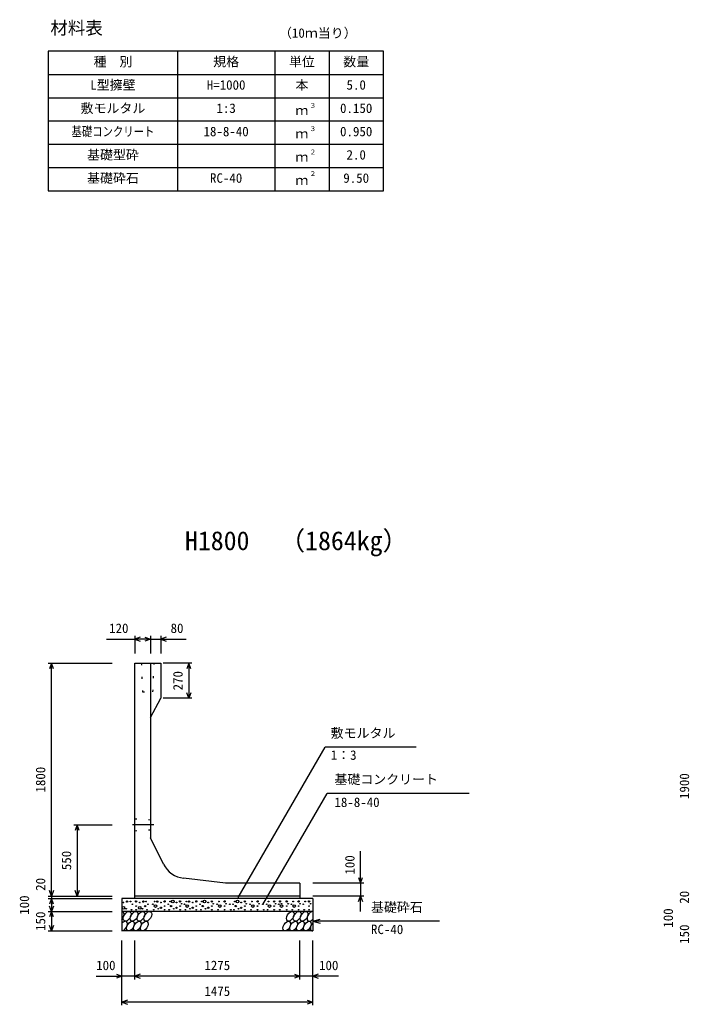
# Model space of a CAD drawing. Units: millimetres, scale not verified. Extents: x -50400 to 50400, y -17820 to 17820.
# Drawn here: x 16210 to 21384, y -26 to 7595 of the extents above; entities that cross this region are included whole.
import ezdxf
from ezdxf.enums import TextEntityAlignment as Align

# ---------------------------------------------------------------- set-up
doc = ezdxf.new("R2010")
doc.units = ezdxf.units.MM
doc.header["$LTSCALE"] = 60
doc.linetypes.add('DOTTED', pattern=[1.75, 0.25, -1.5])
doc.linetypes.add('LONG_DASHED_DOTTED', pattern=[15.25, 12, -1.5, 0.25, -1.5])
for name, color, linetype, lineweight in [('0-0_CENTER', 7, 'LONG_DASHED_DOTTED', 25), ('0-1_DIM', 7, 'Continuous', 25), ('0-3_HATCH', 6, 'Continuous', 25), ('0-4_HYO', 3, 'Continuous', 25), ('0-5_HYO2', 4, 'Continuous', 25), ('0-6_OUTLINE', 1, 'Continuous', 25), ('0-7_OUTLINE2', 4, 'DOTTED', 25), ('0-8_TXT', 7, 'Continuous', 25)]:
    doc.layers.add(name, color=color, linetype=linetype, lineweight=lineweight)
doc.styles.add('ＭＳ ゴシック', font='')
doc.styles.get('ＭＳ ゴシック').set_extended_font_data('MS Gothic')

msp = doc.modelspace()

# ---------------------------------------------------------------- linework, layer by layer
at = {"layer": '0-0_CENTER'}
msp.add_line((17246.28, 1369.23), (17080.25, 1369.23), dxfattribs=at)
at = {"layer": '0-1_DIM'}
for p, q in [((17099, 2831.12), (17099, 2694.23)), ((17219, 2831.12), (17219, 2694.23)), ((17299, 2831.12), (17299, 2694.23)), ((16879.14, 2806.12), (17099, 2806.12)), ((17219, 2806.12), (17099, 2806.12)), ((17219, 2806.12), (17299, 2806.12)), ((17299, 2806.12), (17494.96, 2806.12)), ((16429, 2619.23), (16924, 2619.23)), ((16454, 819.23), (16454, 2619.23)), ((17540.41, 2619.23), (17318.5, 2619.23)), ((17515.41, 2619.23), (17515.41, 2349.23)), ((17540.41, 2349.23), (17318.5, 2349.23)), ((17898.65, 807.91), (18569.92, 1970.58)), ((19272.33, 1970.58), (18569.92, 1970.58)), ((18088.13, 753.51), (18584.4, 1613.07)), ((19683.94, 1613.07), (18584.4, 1613.07)), ((16629, 1369.23), (16924, 1369.23)), ((16654, 1369.23), (16654, 819.23)), ((18844, 919.23), (18844, 1166.92)), ((18869, 919.23), (18474, 919.23)), ((18844, 919.23), (18844, 819.23)), ((16429, 819.23), (16924, 819.23)), ((16429, 799.23), (16924, 799.23)), ((16454, 819.23), (16454, 799.23)), ((16454, 799.23), (16454, 699.23)), ((18869, 819.23), (18474, 819.23)), ((18844, 699.23), (18844, 819.23)), ((16429, 699.23), (16924, 699.23)), ((16454, 699.23), (16454, 549.23)), ((18474, 624.23), (18531.96, 639.76)), ((19454.32, 624.23), (18474, 624.23)), ((18474, 624.23), (18531.96, 608.7)), ((16429, 549.23), (16924, 549.23)), ((16999, -25.77), (16999, 474.23)), ((17099, 174.23), (17099, 474.23)), ((18374, 174.23), (18374, 474.23)), ((18374, 174.23), (18374, 474.23)), ((18474, -25.77), (18474, 474.23)), ((16799.46, 199.23), (16999, 199.23)), ((17099, 199.23), (16999, 199.23)), ((18374, 199.23), (17099, 199.23)), ((18474, 199.23), (18374, 199.23)), ((18673.54, 199.23), (18474, 199.23)), ((18474, -0.77), (16999, -0.77))]:
    msp.add_line(p, q, dxfattribs=at)
for points in [[(17141.29, 2821.51), (17099, 2806.12), (17141.29, 2790.73)], [(17176.71, 2821.51), (17219, 2806.12), (17176.71, 2790.73)], [(17341.29, 2821.51), (17299, 2806.12), (17341.29, 2790.73)], [(16469.39, 2576.94), (16454, 2619.23), (16438.61, 2576.94)], [(17530.8, 2576.94), (17515.41, 2619.23), (17500.02, 2576.94)], [(17530.8, 2391.52), (17515.41, 2349.23), (17500.02, 2391.52)], [(16669.39, 1326.94), (16654, 1369.23), (16638.61, 1326.94)], [(18828.61, 961.52), (18844, 919.23), (18859.39, 961.52)], [(16469.39, 861.52), (16454, 819.23), (16438.61, 861.52)], [(16669.39, 861.52), (16654, 819.23), (16638.61, 861.52)], [(16469.39, 756.94), (16454, 799.23), (16438.61, 756.94)], [(18828.61, 776.94), (18844, 819.23), (18859.39, 776.94)], [(16469.39, 741.52), (16454, 699.23), (16438.61, 741.52)], [(16469.39, 656.94), (16454, 699.23), (16438.61, 656.94)], [(16469.39, 591.52), (16454, 549.23), (16438.61, 591.52)], [(16956.71, 214.62), (16999, 199.23), (16956.71, 183.84)], [(17141.29, 214.62), (17099, 199.23), (17141.29, 183.84)], [(18331.71, 214.62), (18374, 199.23), (18331.71, 183.84)], [(18516.29, 214.62), (18474, 199.23), (18516.29, 183.84)], [(17041.29, 14.62), (16999, -0.77), (17041.29, -16.16)], [(18431.71, 14.62), (18474, -0.77), (18431.71, -16.16)]]:
    msp.add_lwpolyline(points, dxfattribs=at)
at = {"layer": '0-3_HATCH'}
for centre, radius in [((17010.9, 769.41), 2.5), ((17038.94, 776.41), 5), ((17066.07, 776.41), 2.5), ((17108.97, 777.28), 5), ((17137.01, 769.41), 2.5), ((17165.04, 776.41), 5), ((17186.07, 776.41), 2.5), ((17251.93, 776.41), 2.5), ((17272.96, 776.41), 5), ((17300.99, 769.41), 2.5), ((17329.03, 777.28), 5), ((17371.93, 776.41), 2.5), ((17392.96, 776.41), 10), ((17420.99, 769.41), 2.5), ((17449.03, 777.28), 5), ((17460.37, 759.72), 2.5), ((17497.15, 776.41), 2.5), ((17518.18, 776.41), 5), ((17546.22, 769.41), 2.5), ((17574.26, 777.28), 5), ((17617.15, 776.41), 2.5), ((17638.18, 776.41), 10), ((17666.22, 769.41), 2.5), ((17694.26, 777.28), 5), ((17705.6, 759.72), 2.5), ((17749.08, 776.41), 2.5), ((17792.7, 777.28), 5), ((17804.04, 759.72), 2.5), ((17871.85, 776.41), 2.5), ((17892.88, 776.41), 10), ((17920.91, 769.41), 2.5), ((17948.95, 777.28), 5), ((17960.29, 759.72), 2.5), ((18003.77, 776.41), 2.5), ((18047.39, 777.28), 5), ((18058.73, 759.72), 2.5), ((18132.2, 776.41), 2.5), ((18175.82, 777.28), 5), ((18187.16, 759.72), 2.5), ((18220.92, 777.28), 5), ((18232.26, 759.72), 2.5), ((18272.8, 777.28), 5), ((18284.13, 759.72), 2.5), ((18323.1, 776.41), 2.5), ((18364.78, 777.28), 5), ((18376.12, 759.72), 2.5), ((18415.09, 776.41), 2.5), ((18445.84, 777.28), 5), ((18457.18, 759.72), 2.5), ((17010.9, 728.26), 10), ((17031.93, 721.26), 2.5), ((17073.08, 713.38), 2.5), ((17080.09, 755.4), 2.5), ((17108.97, 741.39), 2.5), ((17108.97, 713.38), 2.5), ((17137.01, 728.26), 10), ((17158.03, 721.26), 2.5), ((17179.06, 741.39), 5), ((17193.08, 713.38), 2.5), ((17200.09, 755.4), 2.5), ((17237.91, 755.4), 2.5), ((17244.92, 713.38), 2.5), ((17258.94, 741.39), 10), ((17279.97, 721.26), 2.5), ((17300.99, 728.26), 5), ((17329.03, 741.39), 2.5), ((17329.03, 713.38), 2.5), ((17357.91, 755.4), 2.5), ((17364.92, 713.38), 2.5), ((17378.94, 741.39), 5), ((17399.97, 721.26), 2.5), ((17420.99, 728.26), 5), ((17449.03, 741.39), 2.5), ((17449.03, 713.38), 2.5), ((17483.13, 755.4), 2.5), ((17490.14, 713.38), 2.5), ((17504.16, 741.39), 10), ((17525.19, 721.26), 2.5), ((17546.22, 728.26), 5), ((17574.26, 741.39), 2.5), ((17574.26, 713.38), 2.5), ((17603.13, 755.4), 2.5), ((17610.14, 713.38), 2.5), ((17624.16, 741.39), 5), ((17645.19, 721.26), 2.5), ((17666.22, 728.26), 5), ((17694.26, 741.39), 2.5), ((17694.26, 713.38), 2.5), ((17735.06, 755.4), 2.5), ((17742.07, 713.38), 2.5), ((17756.09, 741.39), 10), ((17792.7, 741.39), 2.5), ((17792.7, 713.38), 2.5), ((17833.5, 755.4), 2.5), ((17840.51, 713.38), 2.5), ((17857.83, 755.4), 2.5), ((17864.84, 713.38), 2.5), ((17878.86, 741.39), 5), ((17899.89, 721.26), 2.5), ((17920.91, 728.26), 5), ((17948.95, 741.39), 2.5), ((17948.95, 713.38), 2.5), ((17989.75, 755.4), 2.5), ((17996.76, 713.38), 2.5), ((18010.78, 741.39), 10), ((18047.39, 741.39), 2.5), ((18047.39, 713.38), 2.5), ((18088.19, 755.4), 2.5), ((18095.2, 713.38), 2.5), ((18118.18, 755.4), 2.5), ((18125.19, 713.38), 2.5), ((18139.21, 741.39), 10), ((18175.82, 741.39), 2.5), ((18175.82, 713.38), 2.5), ((18212.1, 755.4), 2.5), ((18219.11, 713.38), 2.5), ((18220.92, 713.38), 2.5), ((18233.13, 741.39), 10), ((18272.8, 741.39), 2.5), ((18272.8, 713.38), 2.5), ((18309.08, 755.4), 2.5), ((18316.09, 713.38), 2.5), ((18330.11, 741.39), 10), ((18364.78, 741.39), 2.5), ((18364.78, 713.38), 2.5), ((18401.07, 755.4), 2.5), ((18408.08, 713.38), 2.5), ((18445.84, 741.39), 2.5), ((18445.84, 713.38), 2.5)]:
    msp.add_circle(centre, radius, dxfattribs=at)
for centre, start_param, end_param in [((16986.63, 661.71), 4.385593, 6.6745444), ((18460.14, 661.71), 0.3357715, 4.4411806), ((17011.96, 586.72), 3.5111464, 7.548991), ((18485.46, 586.72), 1.2110787, 3.5658734)]:
    msp.add_ellipse(centre, major_axis=(21.81, 35.31), ratio=0.5792, start_param=start_param, end_param=end_param, dxfattribs=at)
for centre in [(17039.84, 661.71), (17093.05, 661.71), (17146.26, 661.71), (17199.47, 661.71), (18300.51, 661.71), (18353.72, 661.71), (18406.93, 661.71), (17065.16, 586.72), (17118.37, 586.72), (17171.58, 586.72), (18272.63, 586.72), (18325.84, 586.72), (18379.04, 586.72), (18432.25, 586.72)]:
    msp.add_ellipse(centre, major_axis=(21.81, 35.31), ratio=0.5792, dxfattribs=at)
at = {"layer": '0-4_HYO'}
for p, q in [((17430, 7352.24), (17430, 6272.24)), ((18180, 7352.24), (18180, 6272.24)), ((18600, 7352.24), (18600, 6272.24)), ((16430, 7172.24), (19020, 7172.24))]:
    msp.add_line(p, q, dxfattribs=at)
msp.add_lwpolyline([(16430, 6272.24), (19020, 6272.24), (19020, 7352.24), (16430, 7352.24)], close=True, dxfattribs=at)
at = {"layer": '0-5_HYO2'}
for p, q in [((16430, 6992.24), (19020, 6992.24)), ((16430, 6812.24), (19020, 6812.24)), ((16430, 6632.24), (19020, 6632.24)), ((16430, 6452.24), (19020, 6452.24))]:
    msp.add_line(p, q, dxfattribs=at)
at = {"layer": '0-6_OUTLINE'}
for p, q in [((17099, 2619.23), (17299, 2619.23)), ((17099, 799.23), (17099, 2619.23)), ((17219, 2619.23), (17219, 1269.23)), ((17299, 2619.23), (17299, 2349.23)), ((17219, 2199.23), (17299, 2349.23)), ((17320.64, 1065.96), (17219, 1269.23)), ((17799, 919.23), (17476.42, 956.74)), ((18374, 919.23), (17799, 919.23)), ((18374, 919.23), (18374, 799.23)), ((18474, 799.23), (16999, 799.23)), ((16999, 799.23), (16999, 549.23)), ((18374, 819.23), (17099, 819.23)), ((18474, 799.23), (18474, 549.23)), ((18474, 699.23), (16999, 699.23)), ((18474, 549.23), (16999, 549.23))]:
    msp.add_line(p, q, dxfattribs=at)
msp.add_arc((17499.52, 1155.4), 200, 206.56505, 263.36749, dxfattribs=at)
at = {"layer": '0-7_OUTLINE2'}
for p, q in [((17149, 2619.23), (17159, 2399.23)), ((17219, 1406.73), (17099, 1414.23)), ((17099, 1324.23), (17219, 1331.73))]:
    msp.add_line(p, q, dxfattribs=at)
msp.add_lwpolyline([(17159, 2399.23), (17239, 2399.23), (17249, 2619.23)], dxfattribs=at)

# ---------------------------------------------------------------- texts
at = {"layer": '0-1_DIM', "style": 'ＭＳ ゴシック'}
for s, p in [('120', (16900.36, 2831.12)), ('80', (17375.26, 2831.12)), ('敷モルタル', (18612.77, 2020.58)), ('1：3', (18612.77, 1850.47)), ('基礎コンクリート', (18641.65, 1663.07)), ('18-8-40', (18641.65, 1485.44)), ('基礎砕石', (18924.25, 674.23)), ('RC-40', (18924.25, 502.85)), ('100', (16800.36, 224.23)), ('1275', (17636.5, 224.23)), ('100', (18522.64, 224.23)), ('1475', (17636.5, 24.23))]:
    msp.add_text(s, height=73.31, dxfattribs=at).set_placement(p, align=Align.BOTTOM_LEFT)
for s, p in [('270', (17490.41, 2409.23)), ('1800', (16429, 1619.23)), ('1900', (21404.5, 1569.23)), ('550', (16629, 1019.23)), ('100', (18819, 984.87)), ('20', (16429, 859.3)), ('20', (21404.5, 759.3)), ('100', (16304, 674.23)), ('150', (16429, 549.23)), ('100', (21279.5, 574.23)), ('150', (21404.5, 449.23))]:
    msp.add_text(s, height=73.31, rotation=90, dxfattribs=at).set_placement(p, align=Align.BOTTOM_LEFT)
at = {"layer": '0-8_TXT', "style": 'ＭＳ ゴシック'}
for s, height, p in [('材料表', 98.97, (16446.67, 7452.24)), ('（10ｍ当り）', 73.31, (18213.33, 7433.9)), ('種\u3000別', 73.31, (16780, 7212.24)), ('規格', 73.31, (17705, 7212.24)), ('単位', 73.31, (18290, 7212.24)), ('数量', 73.31, (18710, 7212.24)), ('L型擁壁', 73.31, (16755, 7032.24)), ('H=1000', 73.31, (17655, 7032.24)), ('本', 73.31, (18340, 7032.24)), ('5.0', 73.31, (18735, 7032.24)), ('敷モルタル', 73.31, (16680, 6852.24)), ('1:3', 73.31, (17730, 6852.24)), ('３', 36.66, (18449.24, 6902.85)), ('0.150', 73.31, (18685, 6852.24)), ('ｍ', 73.31, (18340, 6835.57)), ('18-8-40', 73.31, (17630, 6672.24)), ('ｍ', 73.31, (18340, 6655.57)), ('３', 36.66, (18449.24, 6722.85)), ('0.950', 73.31, (18685, 6672.24)), ('基礎型砕', 73.31, (16730, 6492.24)), ('２', 36.66, (18449.24, 6542.85)), ('2.0', 73.31, (18735, 6492.24)), ('ｍ', 73.31, (18340, 6475.57)), ('基礎砕石', 73.31, (16730, 6312.24)), ('RC-40', 73.31, (17680, 6312.24)), ('２', 36.66, (18449.24, 6376.18)), ('9.50', 73.31, (18710, 6312.24)), ('ｍ', 73.31, (18340, 6295.57)), ('（1864kg）', 146.6, (18215.12, 3449.48)), ('H1800', 146.6, (17486.5, 3449.48))]:
    msp.add_text(s, height=height, dxfattribs=at).set_placement(p, align=Align.BOTTOM_LEFT)
at = {"layer": '0-8_TXT', "style": 'ＭＳ ゴシック', "width": 0.8}
msp.add_text('基礎コンクリート', height=73.31, dxfattribs=at).set_placement((16610, 6672.24), align=Align.BOTTOM_LEFT)

doc.saveas('drawing.dxf')
